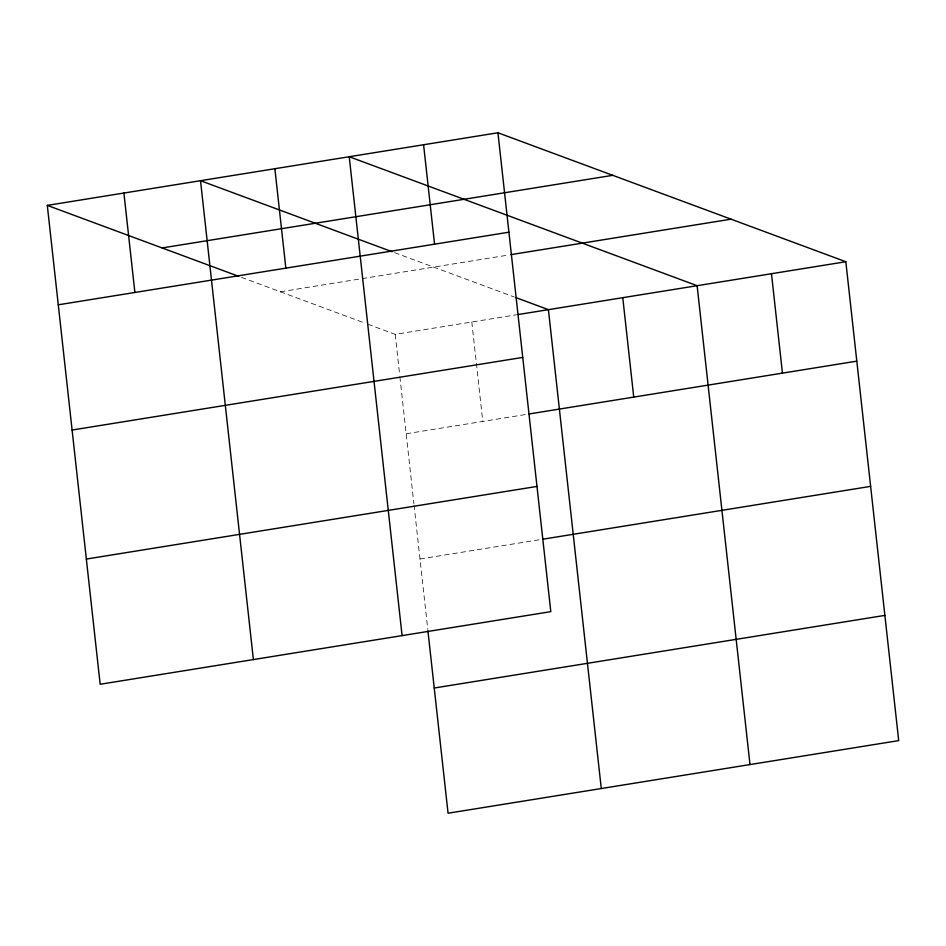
<?xml version="1.0" encoding="UTF-8"?>
<svg xmlns="http://www.w3.org/2000/svg" width="946" height="946" viewBox="0 0 946 946"><rect width="100%" height="100%" fill="white"/><g stroke="black" fill="none" stroke-linecap="round" stroke-linejoin="round"><path stroke-width="0.71" stroke-dasharray="4.73 3.55" d="M280.394 291.794L507.967 255.124M367.864 324.218L395.192 334.352L516.611 314.781M406.177 433.776L527.584 414.206M420 558.991L539.965 539.658M394.624 252.653L514.246 296.997M241.407 277.344L365.132 323.201M471.806 322.007L482.779 421.431M395.192 334.352L399.72 375.29M399.874 376.756L413.887 503.662M414.052 505.117L427.769 629.362"/><path stroke-width="1.42" d="M497.939 132.771L550.809 611.648L100.17 684.265L47.3 205.388L497.939 132.771L845.83 261.735L898.7 740.612L448.061 813.229L427.923 630.828M162.109 247.947L612.736 175.329M58.274 304.813L508.913 232.196M510.875 254.651L731.022 219.176M518.053 314.557L845.83 261.735M72.097 430.04L522.736 357.411M529.039 413.97L856.804 361.147M86.346 559.051L536.985 486.433M542.862 539.196L870.627 486.374M434.238 688.014L884.877 615.385M391.94 251.66L200.517 180.698L253.386 659.575M515.605 297.505L548.408 309.661L601.278 788.538M47.3 205.388L238.723 276.35M771.475 273.713L782.448 373.138M749.989 764.569L697.119 285.692L349.228 156.74L402.097 635.617M622.764 297.683L633.737 397.095M423.583 144.75L434.557 244.174M274.872 168.719L285.846 268.144M123.902 193.043L134.888 292.468"/></g></svg>
